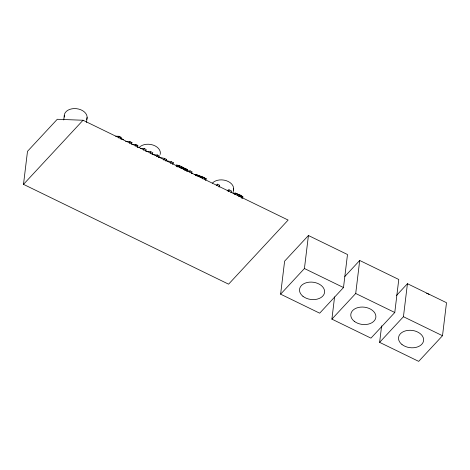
<?xml version="1.0" encoding="UTF-8"?>
<svg xmlns="http://www.w3.org/2000/svg" width="470" height="470" viewBox="0 0 470 470"><rect width="100%" height="100%" fill="white"/><g stroke="black" fill="none" stroke-linecap="round" stroke-linejoin="round"><path stroke-width="0.7" d="M23.5 184.352L27.495 151.334L57.264 119.28L83.037 120.244L288.128 220.06L228.59 284.168L23.5 184.352L83.037 120.244M63.732 119.956L64.255 115.649M86.515 122.494L87.12 117.471M233.085 193.064L233.602 188.758M280.619 294.173L284.614 261.156L308.426 235.511L347.489 254.523L343.494 287.54L319.676 313.179L280.619 294.173L304.431 268.529L308.426 235.511M344.821 276.495L359.709 260.468L398.772 279.48L394.777 312.497L370.959 338.142L331.896 319.13L334.587 296.875M331.896 319.13L355.714 293.486L359.709 260.468M396.521 295.454L407.437 283.698L446.5 302.709L442.505 335.727L418.688 361.371L379.625 342.36L381.622 325.851M379.625 342.36L403.442 316.715L407.437 283.698M186.954 171.403L187.683 169.717C184.311 168.583 179.376 164.723 176.802 165.317M118.311 137.98L119.039 136.294L121.125 137.31L120.402 138.997M129.285 143.321L130.014 141.635L131.97 142.592L131.248 144.272M135.172 146.188L135.9 144.502L137.857 145.453L137.128 147.139M143.503 150.241L144.231 148.555L146.188 149.507L145.459 151.193M150.124 153.461L150.852 151.775L152.821 152.732L152.092 154.418M156.745 156.686L157.468 155L159.442 155.958L158.713 157.644M163.766 160.1L164.488 158.413L166.468 159.377L165.74 161.063M170.61 163.437L171.339 161.75L173.307 162.708L172.584 164.394M176.138 166.098L176.62 164.976M176.385 166.069L176.873 164.947M176.849 166.756L177.572 165.07M177.907 167.091L178.629 165.405M179.164 167.59L179.887 165.904M180.48 168.189L181.203 166.503M181.261 168.589L181.984 166.903M182.213 168.43L182.701 167.308M182.859 168.836L183.347 167.714M183.441 169.253L183.923 168.131M183.987 169.382L184.469 168.26M184.328 170.14L185.051 168.454M184.951 170.387L185.679 168.701M185.862 170.128L186.343 169.006M186.355 171.062L187.078 169.376M189.68 172.038L190.168 170.91L192.124 171.867L191.643 172.989M195.502 175.657L195.99 174.529L203.146 177.184L206.265 178.812L205.543 180.498M196.237 175.809L196.719 174.687M197.106 176.05L197.588 174.928M198.111 176.385L198.599 175.263M199.209 176.791L199.691 175.668M200.332 177.243L200.813 176.121M201.483 177.748L201.965 176.626M202.417 178.864L203.146 177.184M204.139 179.052L204.626 177.93M216.5 185.638L217.387 184.158L219.643 185.256L218.914 186.942M216.899 185.28L217.387 184.158M227.692 190.99L228.173 189.862L229.184 189.904L231.639 191.096L230.917 192.782M228.461 191.59L229.184 189.904M234.424 194.169L234.906 193.047C236.886 194.269 243.619 194.95 242.543 198.175M235.176 194.198L235.664 193.076M237.227 195.126L237.708 194.004M238.572 196.442L239.3 194.756M239.917 196.431L240.399 195.309M240.834 196.918L241.316 195.79M241.316 197.899L242.044 196.213M241.85 198.258L242.579 196.572M242.426 197.976L242.914 196.854M172.684 163.736L173.307 162.708M166.468 159.377L165.605 160.505L171.339 161.75M243.025 197.053L242.608 197.189M219.643 185.256L219.302 186.108L219.772 186.978M194.809 174.593L195.99 174.529M115.667 136.171L119.039 136.294M119.75 137.258L121.125 137.31M125.561 141.47L130.014 141.635M130.701 142.539L131.97 142.592M132.082 144.361L135.9 144.502M136.388 145.4L137.857 145.453M137.334 147.233L138.086 147.263M140.412 148.414L144.231 148.555M150.852 151.775L146.182 151.228M157.468 155L153.937 154.824L152.139 154.142M186.989 170.792L190.168 170.91M206.265 178.812L204.192 178.001M234.125 193.628L233.578 193.611L234.26 193.94M426.578 293.345L427.218 293.456M185.01 168.918L185.374 168.965M187.683 169.717L185.785 169.065M158.32 157.05L164.488 158.413M179.088 165.963L179.687 166.151M234.906 193.047L238.572 194.674M427.624 293.597L429.016 294.426M191.396 173.236L192.359 173.677M201.307 176.608L202.899 177.337M120.302 138.151L123.522 139.713L120.314 138.439M304.431 268.529L343.494 287.54M355.714 293.486L394.777 312.497M403.442 316.715L442.505 335.727M239.759 195.291L240.517 195.773M139.161 147.451A11.48 7.92 6.9 0 1 153.097 145.065A11.48 7.92 6.9 0 1 160.141 154.477M212.405 183.1A11.48 7.92 6.9 0 1 226.34 180.709A11.48 7.92 6.9 0 1 233.384 190.127M64.378 117.042A11.48 7.92 6.9 0 1 76.457 108.676A11.48 7.92 6.9 0 1 86.662 119.492M401.968 344.492A12.614 8.701 6.9 0 0 423.123 342.266A12.614 8.701 6.9 0 0 408.107 330.369A12.614 8.701 6.9 0 0 401.968 344.492M354.239 321.263A12.614 8.701 6.9 0 0 375.389 319.03A12.614 8.701 6.9 0 0 360.373 307.139A12.614 8.701 6.9 0 0 354.239 321.263M302.962 296.306A12.614 8.701 6.9 0 0 324.112 294.073A12.614 8.701 6.9 0 0 309.096 282.182A12.614 8.701 6.9 0 0 302.962 296.306"/></g></svg>
